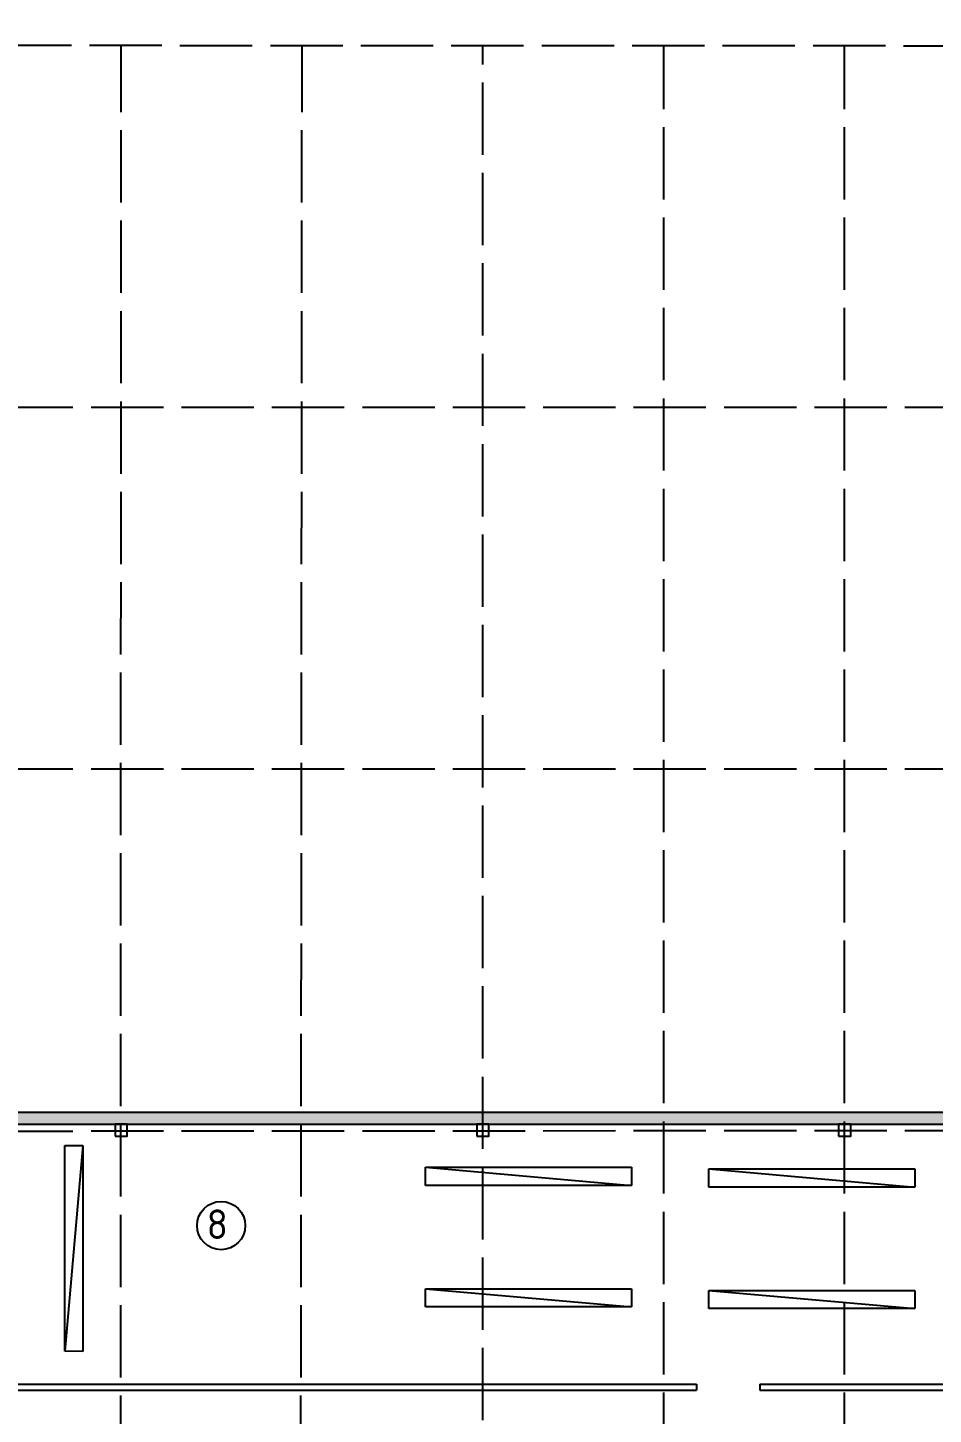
# Model space of a CAD drawing. Header units: millimetres. Extents: x -1544140 to 7445918, y -1294905 to 2019878.
# Drawn here: x 144297 to 174337, y 220079 to 266107 of the extents above; entities that cross this region are included whole.
import ezdxf

# ---------------------------------------------------------------- set-up
doc = ezdxf.new("R2010")
doc.units = ezdxf.units.MM
doc.header["$MEASUREMENT"] = 0
doc.linetypes.add('ACAD_ISO02W100', pattern=[15, 12, -3])
doc.layers.add('Plan 2', color=7, linetype='Continuous')
doc.styles.add('gost', font='GOST Common.ttf')

msp = doc.modelspace()

# ---------------------------------------------------------------- hatches: boundary and pattern name
at = {"true_color": 0x636466, "transparency": 33554687}
h = msp.add_hatch(color=251, dxfattribs=at)
h.dxf.hatch_style = 1
h.paths.add_polyline_path([(147385.5, 230107.1), (141380.1, 230107.1), (141379.9, 229707.1), (147385.4, 229707.1)])
h.paths.add_polyline_path([(153369.4, 230107.1), (147385.5, 230107.1), (147385.4, 229707.1), (153369.1, 229707.1)])
h.paths.add_polyline_path([(159397.7, 230107.1), (153369.4, 230107.1), (153369.1, 229707.1), (159397.7, 229707.1)])
h.paths.add_polyline_path([(165397.7, 230107.1), (159397.7, 230107.1), (159397.7, 229707.1), (165397.7, 229707.1)])
h.paths.add_polyline_path([(171397.7, 230107.1), (165397.7, 230107.1), (165397.7, 229707.1), (171397.7, 229707.1)])
h.paths.add_polyline_path([(165397.7, 208307.1), (159597.7, 208307.1), (159597.7, 196707.1), (165397.7, 196707.1), (165397.7, 197107.1), (159997.7, 197107.1), (159997.7, 207907.1), (165397.7, 207907.1)])
h.paths.add_polyline_path([(171397.7, 208307.1), (165397.7, 208307.1), (165397.7, 207907.1), (171397.7, 207907.1)])
h.paths.add_polyline_path([(165397.7, 163307.1), (153316, 163307.1), (153315.7, 162907.1), (165397.7, 162907.1)])
h.paths.add_polyline_path([(153197.7, 184307.1), (147369.8, 184307.1), (147369.7, 183907.1), (152797.7, 183907.1), (152797.7, 162907.1), (153315.7, 162907.1), (153316, 163307.1), (153197.7, 163307.1)])
h.paths.add_polyline_path([(147369.8, 184307.1), (142575.3, 184307.1), (142575.3, 183907.1), (147369.7, 183907.1)])
h.paths.add_polyline_path([(165997.7, 190959.2), (165597.7, 190959.2), (165597.7, 163307.1), (165397.7, 163307.1), (165397.7, 162907.1), (165997.7, 162907.1)])
h.paths.add_polyline_path([(165597.7, 191859.2), (165997.7, 191859.2), (165997.7, 197107.1), (165397.7, 197107.1), (165397.7, 196707.1), (165597.7, 196707.1)])
h.paths.add_polyline_path([(180461.7, 229707.1), (180461.7, 230107.1), (171397.7, 230107.1), (171397.7, 229707.1)])
h.paths.add_polyline_path([(181361.7, 230107.1), (181361.7, 229707.1), (183597.7, 229707.1), (183597.7, 208307.1), (171397.7, 208307.1), (171397.7, 207907.1), (183997.7, 207907.1), (183997.7, 230107.1)])
h.paths.add_polyline_path([(131135.5, 266107.1), (131135.5, 265707.1), (135597.7, 265707.1), (135597.8, 229707.1), (141379.9, 229707.1), (141380.1, 230107.1), (135997.8, 230107.1), (135997.7, 266107.1)])
h.paths.add_polyline_path([(130235.5, 265707.1), (130235.5, 266107.1), (113797.7, 266107.1), (113797.7, 229462.1), (114197.7, 229462.4), (114197.7, 265707.1)])

# ---------------------------------------------------------------- linework, layer by layer
at = {"color": 9, "linetype": 'ACAD_ISO02W100', "ltscale": 200, "true_color": 0xc4c4c5}
for p, q in [((74347.7, 265557.1), (183397.7, 265507.1)), ((147356.8, 146303.5), (147397.7, 265507.1)), ((153302.4, 146303.5), (153397.7, 265507.1)), ((159397.7, 183886.3), (159397.7, 265507.1)), ((165397.7, 146403.5), (165397.7, 265507.1)), ((171397.7, 146403.5), (171397.7, 265507.1)), ((74397.7, 253507.1), (183397.7, 253507.1)), ((74397.7, 241507.1), (183397.7, 241507.1)), ((74397.7, 229436.7), (183597.7, 229507.1))]:
    msp.add_line(p, q, dxfattribs=at)
for p, q in [((145522.6, 222174.4), (145522.6, 229004.4)), ((145522.6, 229004.4), (146122.6, 229004.4)), ((146122.6, 229004.4), (145522.6, 222174.4)), ((146122.6, 229004.4), (146122.6, 222168)), ((157492.6, 227678.6), (157492.6, 228278.6)), ((157492.6, 228278.6), (164329.1, 228278.6)), ((157492.6, 228278.6), (164322.7, 227678.6)), ((164329.1, 228278.6), (164322.7, 227678.6)), ((166891.8, 227622.3), (166891.8, 228222.3)), ((166891.8, 228222.3), (173728.2, 228222.3)), ((166891.8, 228222.3), (173721.9, 227622.3)), ((173728.2, 228222.3), (173721.9, 227622.3)), ((164322.7, 227678.6), (157492.6, 227678.6)), ((173721.9, 227622.3), (166891.8, 227622.3)), ((157492.6, 223646.2), (157492.6, 224246.2)), ((157492.6, 224246.2), (164329.1, 224246.2)), ((157492.6, 224246.2), (164322.7, 223646.2)), ((164329.1, 224246.2), (164322.7, 223646.2)), ((166891.8, 223589.9), (166891.8, 224189.9)), ((166891.8, 224189.9), (173728.2, 224189.9)), ((166891.8, 224189.9), (173721.9, 223589.9)), ((173728.2, 224189.9), (173721.9, 223589.9)), ((164322.7, 223646.2), (157492.6, 223646.2)), ((173721.9, 223589.9), (166891.8, 223589.9)), ((146122.6, 222168), (145522.6, 222174.4)), ((127240, 221075.8), (166482.2, 221075.8)), ((166482.2, 221075.8), (166482.2, 220875.8)), ((168582.2, 221075.8), (168582.2, 220875.8)), ((168582.2, 221075.8), (169397.9, 221075.8)), ((127240, 220875.8), (166482.2, 220875.8)), ((168582.2, 220875.8), (169597.9, 220875.8))]:
    msp.add_line(p, q)
for points in [[(105197.7, 183907.1), (89797.7, 183907.1), (89797.7, 197107.1), (119797.7, 197107.1), (119797.7, 207907.1), (114597.7, 207907.1), (113797.7, 207907.1), (113797.7, 266107.1), (135997.7, 266107.1), (135997.8, 230107.1), (180461.7, 230107.1)], [(131135.5, 265707.1), (135597.7, 265707.1), (135597.8, 229507.1), (135597.8, 229707.1), (180461.7, 229707.1)], [(169397.9, 221075.8), (175061.2, 221075.8), (175061.2, 229707.1)], [(169397.9, 220875.8), (175261.2, 220875.8), (175261.2, 229707.1)]]:
    msp.add_lwpolyline(points)
for points in [[(147197.7, 229307.1), (147597.7, 229307.1), (147597.7, 229707.1), (147197.7, 229707.1)], [(159197.7, 229307.1), (159597.7, 229307.1), (159597.7, 229707.1), (159197.7, 229707.1)], [(171197.7, 229307.1), (171597.7, 229307.1), (171597.7, 229707.1), (171197.7, 229707.1)]]:
    msp.add_lwpolyline(points, close=True)
at = {"layer": 'Plan 2'}
msp.add_circle((150712.7, 226342.9), 800, dxfattribs=at)

# ---------------------------------------------------------------- texts
at = {"layer": 'Plan 2', "insert": (150231.3, 226879.3), "char_height": 981.6, "attachment_point": 1, "style": 'gost'}
msp.add_mtext_dynamic_manual_height_columns('8', width=981.649, gutter_width=3.27, heights=[0], dxfattribs=at)

doc.saveas('drawing.dxf')
